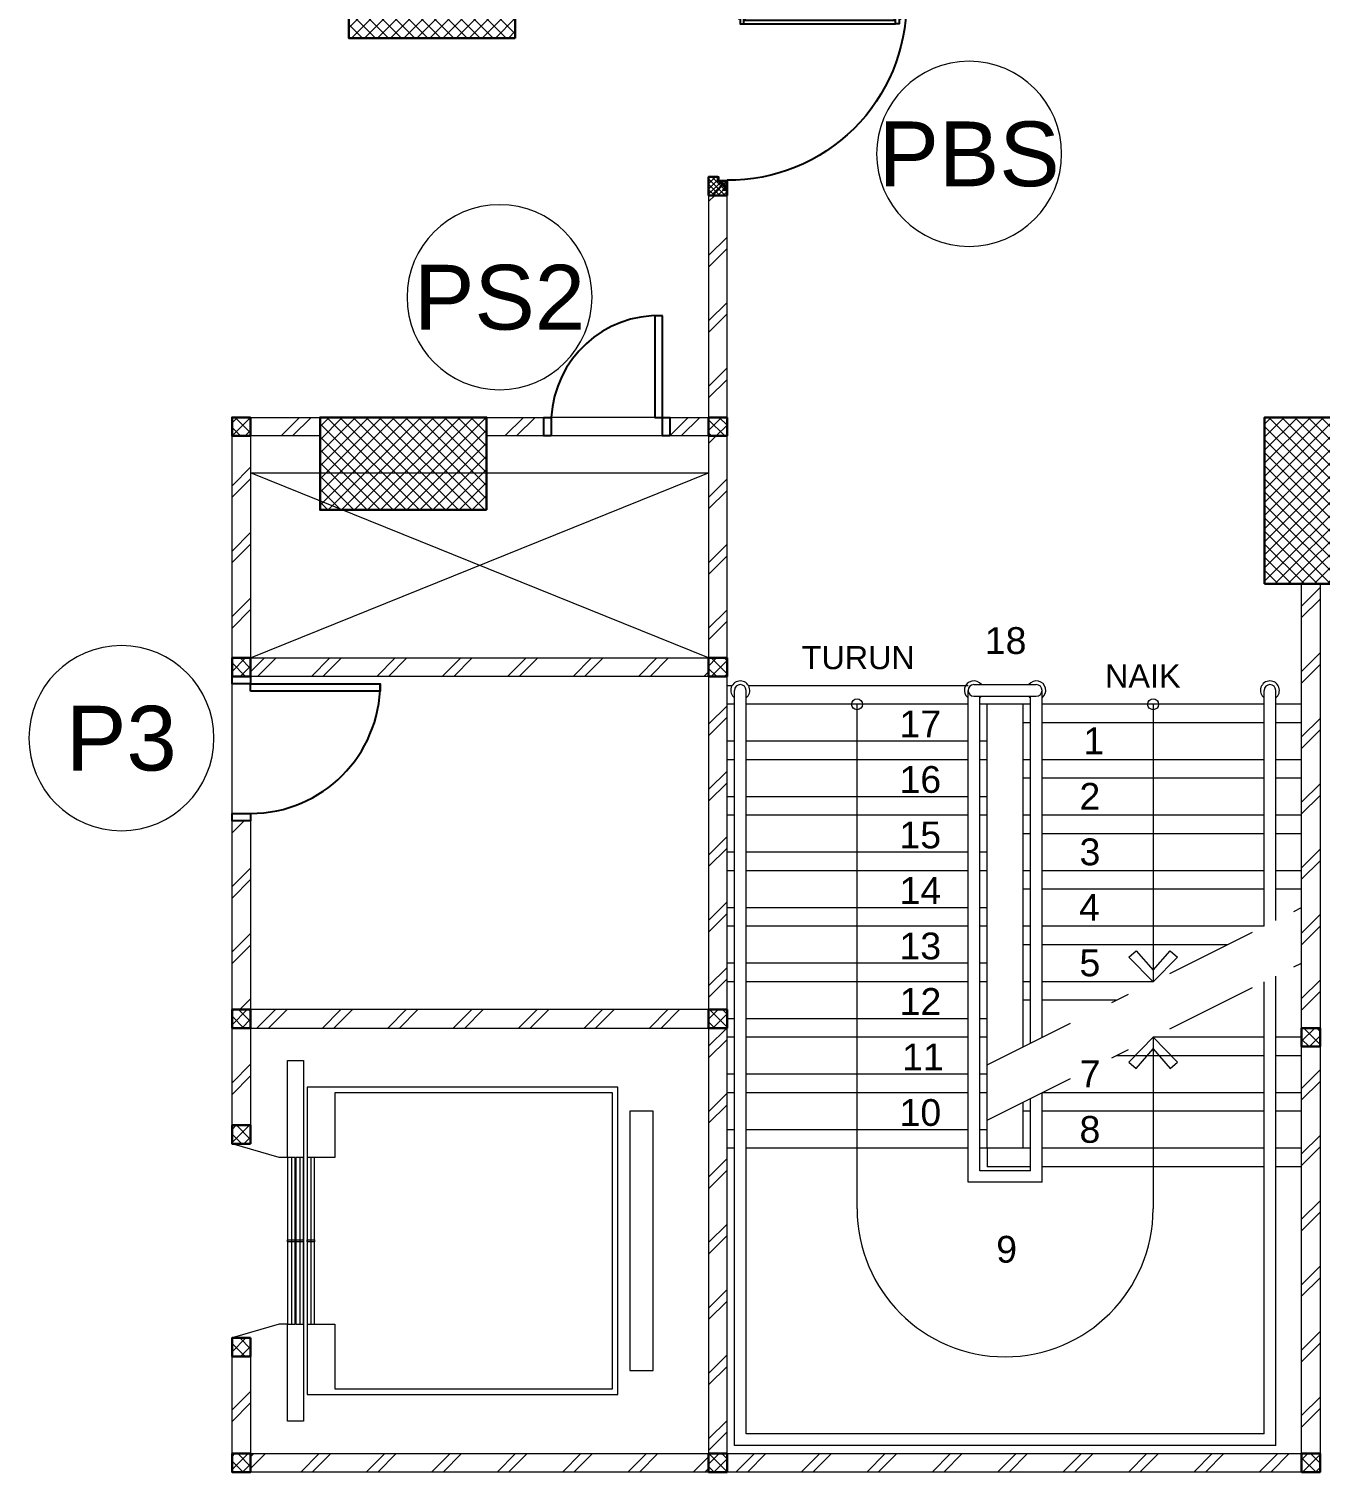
# Model space of a CAD drawing. Header units: millimetres. Extents: x -108 to 351, y -17 to 192.
# Drawn here: x 161.27 to 168.24, y 94.4 to 102.2 of the extents above; entities that cross this region are included whole.
import ezdxf
from ezdxf.enums import TextEntityAlignment as Align

# ---------------------------------------------------------------- set-up
doc = ezdxf.new("R2010")
doc.units = ezdxf.units.MM
doc.linetypes.add('DASHDOT', pattern=[1, 0.5, -0.25, 0, -0.25])
for name, color, linetype, lineweight in [('ars', 11, 'Continuous', 0), ('ars @ 1', 11, 'Continuous', 0), ('ARSIR', 31, 'Continuous', 5), ('KOL', 1, 'Continuous', 30), ('KOLOM', 4, 'Continuous', 9), ('lan', 7, 'Continuous', 15), ('LIFT', 15, 'Continuous', 15), ('NOT', 7, 'Continuous', 20), ('Stair', 7, 'Continuous', 15), ('tem', 5, 'Continuous', 20)]:
    doc.layers.add(name, color=color, linetype=linetype, lineweight=lineweight)
doc.layers.add('as', color=1, linetype='Continuous', plot=False)
for name, color, linetype in [('HID', 1, 'Continuous'), ('Kusen', 30, 'Continuous'), ('STL', 6, 'Continuous')]:
    doc.layers.add(name, color=color, linetype=linetype)
doc.styles.add('RM25', font='arial.ttf')
doc.styles.add('S', font='simplex', dxfattribs={"width": 0.75})
doc.styles.get("Standard").update_dxf_attribs({"font": 'arial.ttf'})
pattern_1 = [(225, (1.1, 1e-06), (-0.014142, 0.014142), []), (135, (1.1, 1e-06), (0.014142, 0.014142), [])]
pattern_2 = [(315, (-2e-13, 1e-06), (0.014142, 0.014142), []), (45, (-2e-13, 1e-06), (-0.014142, 0.014142), [])]
pattern_3 = [(45, (-124.79422, -169.09027), (-0.1767767, 0.1767767), []), (45, (-124.73172, -169.09027), (-0.1767767, 0.1767767), [])]

# ---------------------------------------------------------------- blocks, each defined once
blk = doc.blocks.new("k2'")
at = {"layer": 'ars'}
h = blk.add_hatch(dxfattribs=at)
h.set_pattern_fill('_USER', color=256, scale=0.05, angle=45, double=1, pattern_type=0)
h.set_pattern_definition([(45, (0, -4.95), (-0.03535534, 0.03535534), []), (135, (0, -4.95), (-0.03535534, -0.03535534), [])])
h.paths.add_polyline_path([(-0.25, -0.45), (0.25, -0.45), (0.25, 0.45), (-0.25, 0.45)])
at = {"layer": 'KOL'}
blk.add_lwpolyline([(-0.25, -0.45), (0.25, -0.45), (0.25, 0.45), (-0.25, 0.45)], close=True, dxfattribs=at)
blk = doc.blocks.new("k1'")
at = {"layer": 'ars'}
h = blk.add_hatch(dxfattribs=at)
h.set_pattern_fill('_USER', color=256, scale=0.05, angle=45, double=1, pattern_type=0)
h.set_pattern_definition([(45, (0, -5), (-0.03535534, 0.03535534), []), (135, (0, -5), (-0.03535534, -0.03535534), [])])
h.paths.add_polyline_path([(-0.3, -0.45), (0.3, -0.45), (0.3, 0.45), (-0.3, 0.45)])
at = {"layer": 'KOL'}
blk.add_lwpolyline([(-0.3, -0.45), (0.3, -0.45), (0.3, 0.45), (-0.3, 0.45)], close=True, dxfattribs=at)
blk = doc.blocks.new('K 10.10')
at = {"layer": 'ars'}
h = blk.add_hatch(dxfattribs=at)
h.set_pattern_fill('_USER', color=256, scale=0.05, angle=45, double=1, pattern_type=0)
h.set_pattern_definition([(45, (0, 0), (-0.035355339, 0.035355339), []), (135, (0, 0), (-0.035355339, -0.035355339), [])])
h.paths.add_polyline_path([(1560.5383, 1380.4069), (1560.6383, 1380.4069), (1560.6383, 1380.5069), (1560.5383, 1380.5069)])
at = {"layer": 'KOL'}
blk.add_lwpolyline([(1560.5383, 1380.4069), (1560.6383, 1380.4069), (1560.6383, 1380.5069), (1560.5383, 1380.5069)], close=True, dxfattribs=at)
blk = doc.blocks.new('D-P90')
at = {"layer": 'ars'}
h = blk.add_hatch(dxfattribs=at)
h.set_pattern_fill('ANSI37', color=256, scale=0.005, angle=-90, style=0)
h.set_pattern_definition([(45, (-1350.94906, -1248.591899), (0.01122532015, -0.01122532015), []), (315, (-1350.94906, -1248.591899), (-0.01122532015, -0.01122532015), [])])
h.paths.add_polyline_path([(0.009, -0.1833, -0.414214), (0.01, -0.1843), (0.01, -1.1162, -0.414214), (0.009, -1.1172), (-0.0345, -1.1172, 0.414214), (-0.037, -1.1197), (-0.037, -1.142, -1), (-0.0385, -1.142), (-0.0385, -0.1585, -1), (-0.037, -0.1585), (-0.037, -0.1808, 0.414214), (-0.0345, -0.1833)])
at = {"layer": 'as'}
for p, q in [((-0.0425, -0.1608), (-0.0425, -0.1546)), ((-0.0395, -0.1577), (-0.0457, -0.1577))]:
    blk.add_line(p, q, dxfattribs=at)
at = {"layer": 'HID'}
for p, q in [((-0.0437, -0.1248), (-0.0915, -0.077)), ((-0.0423, -0.1234), (-0.0907, -0.075)), ((0.9423, -0.1234), (0.9907, -0.075)), ((0.9437, -0.1248), (0.9915, -0.077)), ((-0.0657, -0.147), (-0.023, -0.1043)), ((-0.0628, -0.147), (-0.023, -0.1072)), ((0.9657, -0.147), (0.923, -0.1043)), ((0.9628, -0.147), (0.923, -0.1072))]:
    blk.add_line(p, q, dxfattribs=at)
for points in [[(-0.0439, -0.1252), (-0.044, -0.1251), (-0.042, -0.1231), (-0.0419, -0.1232)], [(0.9439, -0.1252), (0.944, -0.1251), (0.942, -0.1231), (0.9419, -0.1232)]]:
    blk.add_lwpolyline(points, dxfattribs=at)
at = {"layer": 'KOL'}
blk.add_line((0.97, -0.13), (0.97, -0.15), dxfattribs=at)
at = {"layer": 'Kusen'}
for p, q in [((-0.0419, -0.1553), (-0.0376, -0.1562)), ((-0.0422, -0.1567), (-0.0378, -0.1577))]:
    blk.add_line(p, q, dxfattribs=at)
at = {"layer": 'Kusen', "ltscale": 2}
for p, q in [((-0.0986, -0.2206), (-0.0986, -1.0599)), ((-0.074, -0.2106), (-0.04, -0.2106)), ((-0.074, -0.2206), (-0.074, -0.2106)), ((-0.0615, -0.2506), (-0.0615, -0.2106)), ((-0.04, -0.2506), (-0.04, -0.2106)), ((0.0455, -0.2106), (0.0115, -0.2106)), ((0.0115, -0.2506), (0.0115, -0.2106)), ((0.033, -0.2506), (0.033, -0.2106)), ((0.0455, -0.2206), (0.0455, -0.2106)), ((0.0728, -0.2206), (0.0728, -1.0599)), ((-0.0786, -0.2406), (-0.0786, -1.0599)), ((-0.074, -0.2506), (-0.074, -0.2406)), ((-0.074, -0.2506), (-0.04, -0.2506)), ((0.0455, -0.2506), (0.0115, -0.2506)), ((0.0455, -0.2506), (0.0455, -0.2406)), ((0.0528, -0.2406), (0.0528, -1.0599)), ((-0.074, -1.0499), (-0.04, -1.0499)), ((-0.074, -1.0499), (-0.074, -1.0599)), ((-0.074, -1.0799), (-0.074, -1.0899)), ((-0.074, -1.0899), (-0.04, -1.0899)), ((-0.0615, -1.0499), (-0.0615, -1.0899)), ((-0.04, -1.0499), (-0.04, -1.0899)), ((0.0455, -1.0499), (0.0115, -1.0499)), ((0.0115, -1.0499), (0.0115, -1.0899)), ((0.0455, -1.0899), (0.0115, -1.0899)), ((0.033, -1.0499), (0.033, -1.0899)), ((0.0455, -1.0499), (0.0455, -1.0599)), ((0.0455, -1.0799), (0.0455, -1.0899))]:
    blk.add_line(p, q, dxfattribs=at)
for points in [[(-0.0986, -0.2406), (-0.0615, -0.2406), (-0.0615, -0.2206), (-0.0986, -0.2206), (-0.0986, -0.2406)], [(0.0728, -0.2406), (0.033, -0.2406), (0.033, -0.2206), (0.0728, -0.2206), (0.0728, -0.2406)], [(-0.1013, -1.0599), (-0.0615, -1.0599), (-0.0615, -1.0799), (-0.1013, -1.0799), (-0.1013, -1.0599)], [(0.0728, -1.0599), (0.033, -1.0599), (0.033, -1.0799), (0.0728, -1.0799), (0.0728, -1.0599)]]:
    blk.add_lwpolyline(points, dxfattribs=at)
at = {"layer": 'Kusen'}
blk.add_circle((-0.0425, -0.1577), 0.001, dxfattribs=at)
for radius, start, end in [(0.0025, 75.78042, 11.38506), (0.9611, 270, 0.45972)]:
    blk.add_arc((-0.0425, -0.1577), radius, start, end, dxfattribs=at)
at = {"layer": 'STL'}
for p, q in [((-0.0385, -0.1585), (-0.0385, -1.142)), ((-0.037, -0.1808), (-0.037, -0.1585)), ((-0.0345, -0.1833), (0.009, -0.1833)), ((0.01, -0.1843), (0.01, -1.1162)), ((-0.037, -1.1197), (-0.037, -1.142)), ((-0.0345, -1.1172), (0.009, -1.1172))]:
    blk.add_line(p, q, dxfattribs=at)
for points in [[(0, -0.1002), (0, -0.1032), (-0.0185, -0.1032, 0.414214), (-0.02, -0.1047), (-0.02, -0.148, -0.414214), (-0.022, -0.15), (-0.068, -0.15, -0.414214), (-0.07, -0.148), (-0.07, -0.13), (-0.067, -0.13), (-0.067, -0.1455, 0.414214), (-0.0655, -0.147), (-0.0245, -0.147, 0.414214), (-0.023, -0.1455), (-0.023, -0.1022, -0.414214), (-0.021, -0.1002)], [(0.9, -0.1002), (0.9, -0.1032), (0.9185, -0.1032, -0.414214), (0.92, -0.1047), (0.92, -0.148, 0.414214), (0.922, -0.15), (0.968, -0.15, 0.414214), (0.97, -0.148), (0.97, -0.13), (0.967, -0.13), (0.967, -0.1455, -0.414214), (0.9655, -0.147), (0.9245, -0.147, -0.414214), (0.923, -0.1455), (0.923, -0.1022, 0.414214), (0.921, -0.1002)]]:
    blk.add_lwpolyline(points, format="xyb", close=True, dxfattribs=at)
blk.add_lwpolyline([(0.009, -0.1818), (-0.0345, -0.1818, -0.414214), (-0.0355, -0.1808), (-0.0355, -0.1585, 1), (-0.04, -0.1585), (-0.04, -1.142, 1), (-0.0355, -1.142), (-0.0355, -1.1197, -0.414214), (-0.0345, -1.1187), (0.009, -1.1187, 0.414214), (0.0115, -1.1162), (0.0115, -0.1843)], format="xyb", dxfattribs=at)
for centre, radius, start, end in [((-0.0377, -0.1585), 0.00075, 0, 180), ((-0.0345, -0.1808), 0.0025, 180, 270), ((0.009, -0.1843), 0.0025, 360, 90), ((0.009, -0.1843), 0.001, 360, 90), ((-0.0377, -1.142), 0.00075, 180, 0), ((-0.0345, -1.1197), 0.0025, 90, 180), ((0.009, -1.1162), 0.001, 270, 0)]:
    blk.add_arc(centre, radius, start, end, dxfattribs=at)
blk = doc.blocks.new('PINTU DARURAT')
at = {"layer": 'ARSIR'}
h = blk.add_hatch(dxfattribs=at)
h.set_pattern_fill('_USER', color=256, scale=0.02, angle=315, style=0, double=1, pattern_type=0)
h.set_pattern_definition(pattern_2)
edge = h.paths.add_edge_path()
edge.add_line((0, 0), (0.1, 0))
edge.add_line((0.1, 0), (0.1, 0.0502))
edge.add_line((0.1, 0.0502), (0.077, 0.0502))
edge.add_line((0.077, 0.0502), (0.077, 0.0955))
edge.add_arc((0.0755, 0.0955), 0.0015, 360, 450)
edge.add_line((0.0755, 0.097), (0.0345, 0.097))
edge.add_arc((0.0345, 0.0955), 0.0015, 90, 180)
edge.add_line((0.033, 0.0955), (0.033, 0.08))
edge.add_line((0.033, 0.08), (0.03, 0.08))
edge.add_line((0.03, 0.08), (0.03, 0.1))
edge.add_line((0.03, 0.1), (0, 0.1))
edge.add_line((0, 0.1), (0, 0))
h = blk.add_hatch(dxfattribs=at)
h.set_pattern_fill('_USER', color=256, scale=0.02, angle=315, style=0, double=1, pattern_type=0)
h.set_pattern_definition(pattern_2)
edge = h.paths.add_edge_path()
edge.add_line((0, 0), (0.1, 0))
edge.add_line((0.1, 0), (0.1, 0.0502))
edge.add_line((0.1, 0.0502), (0.077, 0.0502))
edge.add_line((0.077, 0.0502), (0.077, 0.0955))
edge.add_arc((0.0755, 0.0955), 0.0015, 360, 450)
edge.add_line((0.0755, 0.097), (0.0345, 0.097))
edge.add_arc((0.0345, 0.0955), 0.0015, 90, 180)
edge.add_line((0.033, 0.0955), (0.033, 0.08))
edge.add_line((0.033, 0.08), (0.03, 0.08))
edge.add_line((0.03, 0.08), (0.03, 0.1))
edge.add_line((0.03, 0.1), (0, 0.1))
edge.add_line((0, 0.1), (0, 0))
h = blk.add_hatch(dxfattribs=at)
h.set_pattern_fill('_USER', color=256, scale=0.02, angle=315, style=0, double=1, pattern_type=0)
h.set_pattern_definition(pattern_1)
edge = h.paths.add_edge_path()
edge.add_line((1.1, 0), (1, 0))
edge.add_line((1, 0), (1, 0.0502))
edge.add_line((1, 0.0502), (1.023, 0.0502))
edge.add_line((1.023, 0.0502), (1.023, 0.0955))
edge.add_arc((1.0245, 0.0955), 0.0015, -630, -540, ccw=False)
edge.add_line((1.0245, 0.097), (1.0655, 0.097))
edge.add_arc((1.0655, 0.0955), 0.0015, -360, -270, ccw=False)
edge.add_line((1.067, 0.0955), (1.067, 0.08))
edge.add_line((1.067, 0.08), (1.07, 0.08))
edge.add_line((1.07, 0.08), (1.07, 0.1))
edge.add_line((1.07, 0.1), (1.1, 0.1))
edge.add_line((1.1, 0.1), (1.1, 0))
h = blk.add_hatch(dxfattribs=at)
h.set_pattern_fill('_USER', color=256, scale=0.02, angle=315, style=0, double=1, pattern_type=0)
h.set_pattern_definition(pattern_1)
edge = h.paths.add_edge_path()
edge.add_line((1.1, 0), (1, 0))
edge.add_line((1, 0), (1, 0.0502))
edge.add_line((1, 0.0502), (1.023, 0.0502))
edge.add_line((1.023, 0.0502), (1.023, 0.0955))
edge.add_arc((1.0245, 0.0955), 0.0015, -630, -540, ccw=False)
edge.add_line((1.0245, 0.097), (1.0655, 0.097))
edge.add_arc((1.0655, 0.0955), 0.0015, -360, -270, ccw=False)
edge.add_line((1.067, 0.0955), (1.067, 0.08))
edge.add_line((1.067, 0.08), (1.07, 0.08))
edge.add_line((1.07, 0.08), (1.07, 0.1))
edge.add_line((1.07, 0.1), (1.1, 0.1))
edge.add_line((1.1, 0.1), (1.1, 0))
at = {"layer": 'KOL'}
blk.add_line((1.1, 0.1), (1.1, 0), dxfattribs=at)
blk.add_line((1.1, 0.1), (1.1, 0), dxfattribs=at)
blk.add_line((1.1, 0.1), (1.1, 0), dxfattribs=at)
blk.add_line((1.1, 0.1), (1.1, 0), dxfattribs=at)
for points in [[(0, 0), (0.1, 0), (0.1, 0.0502), (0.077, 0.0502), (0.077, 0.0955, 0.414214), (0.0755, 0.097), (0.0345, 0.097, 0.414214), (0.033, 0.0955), (0.033, 0.08), (0.03, 0.08), (0.03, 0.1), (0, 0.1)], [(0, 0), (0.1, 0), (0.1, 0.0502), (0.077, 0.0502), (0.077, 0.0955, 0.414214), (0.0755, 0.097), (0.0345, 0.097, 0.414214), (0.033, 0.0955), (0.033, 0.08), (0.03, 0.08), (0.03, 0.1), (0, 0.1)], [(1.1, 0), (1, 0), (1, 0.0502), (1.023, 0.0502), (1.023, 0.0955, -0.414214), (1.0245, 0.097), (1.0655, 0.097, -0.414214), (1.067, 0.0955), (1.067, 0.08), (1.07, 0.08), (1.07, 0.1), (1.1, 0.1)], [(1.1, 0), (1, 0), (1, 0.0502), (1.023, 0.0502), (1.023, 0.0955, -0.414214), (1.0245, 0.097), (1.0655, 0.097, -0.414214), (1.067, 0.0955), (1.067, 0.08), (1.07, 0.08), (1.07, 0.1), (1.1, 0.1)]]:
    blk.add_lwpolyline(points, format="xyb", close=True, dxfattribs=at)
at = {"layer": 'Kusen', "xscale": -1, "rotation": 180}
blk.add_blockref('D-P90', (0.1, -0.05), dxfattribs=at)
blk = doc.blocks.new('LIFT PENUMPANG')
at = {"layer": 'LIFT'}
for points in [[(-0.7051, 1.955), (-0.7051, 1.83), (0.6949, 1.83), (0.6949, 1.955)], [(-0.8351, 1.765), (-0.8351, 0.085), (0.8249, 0.085), (0.8249, 1.765)], [(-0.8051, 1.735), (-0.8051, 0.235), (-0.4551, 0.235), (-0.4551, 0.085), (0.4449, 0.085), (0.4449, 0.235), (0.7949, 0.235), (0.7949, 1.735)], [(-0.4551, 0.085), (0.4449, 0.085), (0.4449, 0.125), (-0.4551, 0.125)], [(-0.4551, 0.105), (0.4449, 0.105), (0.4449, 0.125), (-0.4551, 0.125)], [(-0.0103, 0.125), (0, 0.125), (0, 0.085), (-0.0103, 0.085)], [(-0.4551, 0.025), (0.4449, 0.025), (0.4449, 0.065), (-0.4551, 0.065)], [(-0.4551, 0.045), (0.4449, 0.045), (0.4449, 0.065), (-0.4551, 0.065)], [(-0.4551, -0.02), (0.4449, -0.02), (0.4449, 0.02), (-0.4551, 0.02)], [(-0.4551, 0), (0.4449, 0), (0.4449, 0.02), (-0.4551, 0.02)], [(-0.0103, 0.065), (0, 0.065), (0, 0.025), (-0.0103, 0.025)], [(-0.0103, 0.02), (0, 0.02), (0, -0.02), (-0.0103, -0.02)]]:
    blk.add_lwpolyline(points, close=True, dxfattribs=at)
for points in [[(-0.4551, -0.02), (-0.9801, -0.02), (-0.9801, 0.065), (0.9699, 0.065), (0.9699, -0.02), (0.4449, -0.02)], [(-0.4551, -0.02), (-0.4551, -0.065), (-0.5301, -0.32)], [(0.4449, -0.02), (0.4449, -0.065), (0.5199, -0.32)]]:
    blk.add_lwpolyline(points, dxfattribs=at)
at = {"layer": 'KOLOM', "extrusion": (0, 0, -1), "zscale": -1, "rotation": 270}
blk.add_blockref('K 10.10', (-1379.8768, 1560.3183), dxfattribs=at)
at = {"layer": 'KOLOM', "extrusion": (0, 0, -1), "xscale": -1, "zscale": -1, "rotation": 90}
blk.add_blockref('K 10.10', (1379.887, 1560.3183), dxfattribs=at)
blk = doc.blocks.new('P.60')
at = {"layer": 'Kusen'}
for points in [[(1472.8348, 997.5354), (1472.8748, 997.5354), (1472.8748, 997.4354), (1472.8348, 997.4354)], [(1473.4748, 997.5354), (1473.5148, 997.5354), (1473.5148, 997.4354), (1473.4748, 997.4354)], [(1472.8748, 996.8854), (1472.9148, 996.8854), (1472.9148, 997.4354), (1472.8748, 997.4354)]]:
    blk.add_lwpolyline(points, close=True, dxfattribs=at)
blk.add_arc((1472.8948, 997.4658), 0.5808, 268.02661, 356.99428, dxfattribs=at)
blk = doc.blocks.new('LANTAI 3-15')
at = {"layer": 'ars'}
h = blk.add_hatch(dxfattribs=at)
h.set_pattern_fill('TEMBOK', color=256, scale=0.25)
h.set_pattern_definition([(45, (-0.005, 0.375), (-0.1767767, 0.1767767), []), (45, (0.0575, 0.375), (-0.1767767, 0.1767767), [])])
h.paths.add_polyline_path([(40.145, 14.45), (40.245, 14.45), (40.245, 13.25), (40.145, 13.25)])
h = blk.add_hatch(dxfattribs=at)
h.set_pattern_fill('TEMBOK', color=256, scale=0.25)
h.set_pattern_definition([(45, (31.54, 0.375), (-0.1767767, 0.1767767), []), (45, (31.6025, 0.375), (-0.1767767, 0.1767767), [])])
h.paths.add_polyline_path([(38.045, 13.15), (37.67, 13.15), (37.67, 13.25), (38.045, 13.25)])
h = blk.add_hatch(dxfattribs=at)
h.set_pattern_fill('TEMBOK', color=256, scale=0.25)
h.set_pattern_definition([(45, (32.75, 0.375), (-0.1767767, 0.1767767), []), (45, (32.8125, 0.375), (-0.1767767, 0.1767767), [])])
h.paths.add_polyline_path([(39.255, 13.15), (38.945, 13.15), (38.945, 13.25), (39.255, 13.25)])
h = blk.add_hatch(dxfattribs=at)
h.set_pattern_fill('TEMBOK', color=256, scale=0.25)
h.set_pattern_definition([(45, (33.64, 0.375), (-0.1767767, 0.1767767), []), (45, (33.7025, 0.375), (-0.1767767, 0.1767767), [])])
h.paths.add_polyline_path([(40.145, 13.15), (39.935, 13.15), (39.935, 13.25), (40.145, 13.25)])
h = blk.add_hatch(dxfattribs=at)
h.set_pattern_fill('TEMBOK', color=256, scale=0.25)
h.set_pattern_definition([(45, (-0.005, -0.225), (-0.1767767, 0.1767767), []), (45, (0.0575, -0.225), (-0.1767767, 0.1767767), [])])
h.paths.add_polyline_path([(40.145, 13.15), (40.245, 13.15), (40.245, 11.95), (40.145, 11.95)])
h = blk.add_hatch(dxfattribs=at)
h.set_pattern_fill('TEMBOK', color=256, scale=0.25)
h.set_pattern_definition([(45, (-31, 6), (-0.1767767, 0.1767767), []), (45, (-30.9375, 6), (-0.1767767, 0.1767767), [])])
h.paths.add_polyline_path([(43.35, 12.35), (43.45, 12.35), (43.45, 9.95), (43.35, 9.95)])
h = blk.add_hatch(dxfattribs=at)
h.set_pattern_fill('TEMBOK', color=256, scale=0.25)
h.set_pattern_definition(pattern_3)
h.paths.add_polyline_path([(40.145, 11.85), (37.67, 11.85), (37.67, 11.95), (40.145, 11.95)])
h = blk.add_hatch(dxfattribs=at)
h.set_pattern_fill('TEMBOK', color=256, scale=0.25)
h.set_pattern_definition([(45, (32.98734, 0.075), (-0.1767767, 0.1767767), []), (45, (33.04984, 0.075), (-0.1767767, 0.1767767), [])])
h.paths.add_polyline_path([(40.245, 10.05), (40.245, 11.85), (40.145, 11.85), (40.145, 10.05)])
h = blk.add_hatch(dxfattribs=at)
h.set_pattern_fill('TEMBOK', color=256, scale=0.25)
h.set_pattern_definition([(45, (-31, 4.1), (-0.1767767, 0.1767767), []), (45, (-30.9375, 4.1), (-0.1767767, 0.1767767), [])])
h.paths.add_polyline_path([(43.35, 9.85), (43.45, 9.85), (43.45, 7.65), (43.35, 7.65)])
h = blk.add_hatch(dxfattribs=at)
h.set_pattern_fill('TEMBOK', color=256, scale=0.25)
h.set_pattern_definition([(45, (1e-09, 0.375), (-0.1767767, 0.1767767), []), (45, (0.0625, 0.375), (-0.1767767, 0.1767767), [])])
h.paths.add_polyline_path([(43.35, 7.55), (40.245, 7.55), (40.245, 7.65), (43.35, 7.65)])
at = {"layer": 'ars @ 1'}
h = blk.add_hatch(dxfattribs=at)
h.set_pattern_fill('TEMBOK', color=256, scale=0.25, style=0, double=1)
h.set_pattern_definition([(45, (1624.23911, -387.18282), (-0.176776695, 0.176776695), []), (45, (1624.30161, -387.18282), (-0.176776695, 0.176776695), [])])
h.paths.add_polyline_path([(37.57, 11.95), (37.67, 11.95), (37.67, 13.15), (37.57, 13.15)])
h = blk.add_hatch(dxfattribs=at)
h.set_pattern_fill('TEMBOK', color=256, scale=0.25)
h.set_pattern_definition(pattern_3)
h.paths.add_polyline_path([(37.67, 10.05), (37.57, 10.05), (37.57, 11.07), (37.67, 11.07)])
h = blk.add_hatch(dxfattribs=at)
h.set_pattern_fill('TEMBOK', color=256, scale=0.25)
h.set_pattern_definition([(45, (1589.40661, -432.5052), (-0.176776695, 0.176776695), []), (45, (1589.46911, -432.5052), (-0.176776695, 0.176776695), [])])
h.paths.add_polyline_path([(37.67, 10.05), (37.67, 9.95), (40.145, 9.95), (40.145, 10.05)])
h = blk.add_hatch(dxfattribs=at)
h.set_pattern_fill('TEMBOK', color=256, scale=0.25)
h.set_pattern_definition(pattern_3)
h.paths.add_polyline_path([(37.67, 9.425), (37.57, 9.425), (37.57, 9.95), (37.67, 9.95)])
h = blk.add_hatch(dxfattribs=at)
h.set_pattern_fill('TEMBOK', color=256, scale=0.25)
h.set_pattern_definition([(45, (1589.31412, -394.1252), (-0.176776695, 0.176776695), []), (45, (1589.37662, -394.1252), (-0.176776695, 0.176776695), [])])
h.paths.add_polyline_path([(40.145, 7.65), (40.245, 7.65), (40.245, 9.95), (40.145, 9.95)])
h = blk.add_hatch(dxfattribs=at)
h.set_pattern_fill('TEMBOK', color=256, scale=0.25)
h.set_pattern_definition(pattern_3)
h.paths.add_polyline_path([(37.67, 7.65), (37.57, 7.65), (37.57, 8.175), (37.67, 8.175)])
h = blk.add_hatch(dxfattribs=at)
h.set_pattern_fill('TEMBOK', color=256, scale=0.25)
h.set_pattern_definition(pattern_3)
h.paths.add_polyline_path([(37.67, 7.55), (37.67, 7.65), (40.145, 7.65), (40.145, 7.55)])
for p, q in [((39.855, 13.25), (39.295, 13.25)), ((39.895, 13.15), (39.295, 13.15)), ((37.67, 12.95), (40.145, 12.95)), ((40.145, 11.95), (37.67, 12.95)), ((37.67, 11.95), (40.145, 12.95))]:
    blk.add_line(p, q)
at = {"layer": 'ars'}
for p, q in [((40.2715, 11.8), (40.245, 11.8)), ((40.2715, 11.8), (40.245, 11.8)), ((41.5475, 11.8), (40.361, 11.8)), ((41.5788, 11.8063), (41.9162, 11.8063)), ((40.285, 7.6938), (40.285, 11.775)), ((40.3475, 7.7563), (40.3475, 11.775)), ((41.5475, 9.1163), (41.5475, 11.775)), ((41.5788, 11.7438), (41.9162, 11.7438)), ((41.61, 9.1788), (41.61, 11.7438)), ((41.885, 9.8687), (41.885, 11.7438)), ((41.9475, 9.9), (41.9475, 11.775)), ((43.1475, 10.5), (43.1475, 11.775)), ((43.21, 10.5313), (43.21, 11.775)), ((41.885, 11.6), (41.845, 11.6)), ((43.1475, 11.6), (41.9475, 11.6)), ((43.35, 11.6), (43.21, 11.6)), ((40.285, 11.5), (40.245, 11.5)), ((41.5475, 11.5), (40.3475, 11.5)), ((41.65, 11.5), (41.61, 11.5)), ((41.885, 11.3), (41.845, 11.3)), ((43.1475, 11.3), (41.9475, 11.3)), ((43.35, 11.3), (43.21, 11.3)), ((40.285, 11.2), (40.245, 11.2)), ((41.5475, 11.2), (40.3475, 11.2)), ((41.65, 11.2), (41.61, 11.2)), ((41.885, 11), (41.845, 11)), ((43.1475, 11), (41.9475, 11)), ((43.35, 11), (43.21, 11)), ((40.285, 10.9), (40.245, 10.9)), ((41.5475, 10.9), (40.3475, 10.9)), ((41.65, 10.9), (41.61, 10.9)), ((41.885, 10.7), (41.845, 10.7)), ((43.1475, 10.7), (41.9475, 10.7)), ((43.35, 10.7), (43.21, 10.7)), ((40.285, 10.6), (40.245, 10.6)), ((41.5475, 10.6), (40.3475, 10.6)), ((41.65, 10.6), (41.61, 10.6)), ((41.885, 10.4), (41.845, 10.4)), ((42.9475, 10.4), (41.9475, 10.4)), ((40.285, 10.3), (40.245, 10.3)), ((41.5475, 10.3), (40.3475, 10.3)), ((41.65, 10.3), (41.61, 10.3)), ((43.21, 7.6938), (43.21, 10.2313)), ((43.1475, 7.7563), (43.1475, 10.2)), ((41.885, 10.1), (41.845, 10.1)), ((42.3475, 10.1), (41.9475, 10.1)), ((40.285, 10), (40.245, 10)), ((41.5475, 10), (40.3475, 10)), ((41.65, 10), (41.61, 10)), ((43.1475, 9.8), (42.3475, 9.8)), ((43.35, 9.8), (43.21, 9.8)), ((40.285, 9.7), (40.245, 9.7)), ((41.5475, 9.7), (40.3475, 9.7)), ((41.65, 9.7), (41.61, 9.7)), ((41.9475, 9.1163), (41.9475, 9.6)), ((41.885, 9.1788), (41.885, 9.5687)), ((41.885, 9.5), (41.845, 9.5)), ((43.1475, 9.5), (41.9475, 9.5)), ((43.35, 9.5), (43.21, 9.5)), ((40.285, 9.4), (40.245, 9.4)), ((41.5475, 9.4), (40.3475, 9.4)), ((41.65, 9.4), (41.61, 9.4)), ((41.65, 9.3), (41.65, 9.2)), ((41.885, 9.1788), (41.61, 9.1788)), ((41.885, 9.2), (41.65, 9.2)), ((43.1475, 9.2), (41.9475, 9.2)), ((43.35, 9.2), (43.21, 9.2)), ((41.9475, 9.1163), (41.5475, 9.1163)), ((43.1475, 7.7563), (40.3475, 7.7563)), ((43.21, 7.6938), (40.285, 7.6938))]:
    blk.add_line(p, q, dxfattribs=at)
for centre, radius, start, end in [((40.3163, 11.775), 0.0512, 307.57187, 232.42813), ((40.3163, 11.775), 0.0312, 0, 180), ((41.5788, 11.775), 0.0512, 37.57187, 232.42813), ((41.5788, 11.775), 0.0312, 90, 270), ((41.9162, 11.775), 0.0512, 307.57187, 142.42813), ((41.9162, 11.775), 0.0312, 270, 90), ((43.1787, 11.775), 0.0512, 307.57187, 232.42813), ((43.1787, 11.775), 0.0312, 0, 180), ((41.5788, 11.775), 0.0512, 307.57187, 322.42813), ((41.9162, 11.775), 0.0512, 217.57187, 232.42813)]:
    blk.add_arc(centre, radius, start, end, dxfattribs=at)
at = {"layer": 'Kusen'}
for points in [[(37.57, 11.81), (37.57, 11.85), (37.67, 11.85), (37.67, 11.81)], [(37.67, 11.77), (37.67, 11.81), (38.37, 11.81), (38.37, 11.77)], [(37.57, 11.07), (37.57, 11.11), (37.67, 11.11), (37.67, 11.07)]]:
    blk.add_lwpolyline(points, close=True, dxfattribs=at)
blk.add_arc((37.67, 11.81), 0.7, 270, 0, dxfattribs=at)
at = {"layer": 'lan'}
for p, q in [((37.57, 11.11), (37.57, 11.81)), ((40.285, 11.7), (40.245, 11.7)), ((41.5475, 11.7), (40.3475, 11.7)), ((40.9475, 8.9734), (40.9475, 11.7)), ((41.845, 11.7), (41.61, 11.7)), ((41.65, 11.7), (41.61, 11.7)), ((41.65, 9.3), (41.65, 11.7)), ((41.885, 11.7), (41.845, 11.7)), ((41.845, 9.8487), (41.845, 11.7)), ((43.1475, 11.7), (41.9475, 11.7)), ((42.5475, 11.7), (42.5475, 10.2)), ((43.35, 11.7), (43.21, 11.7)), ((40.285, 11.4), (40.245, 11.4)), ((41.5475, 11.4), (40.3475, 11.4)), ((41.65, 11.4), (41.61, 11.4)), ((41.885, 11.4), (41.845, 11.4)), ((43.1475, 11.4), (41.9475, 11.4)), ((43.35, 11.4), (43.21, 11.4)), ((40.285, 11.1), (40.245, 11.1)), ((41.5475, 11.1), (40.3475, 11.1)), ((41.65, 11.1), (41.61, 11.1)), ((41.885, 11.1), (41.845, 11.1)), ((43.1475, 11.1), (41.9475, 11.1)), ((43.35, 11.1), (43.21, 11.1)), ((40.285, 10.8), (40.245, 10.8)), ((41.5475, 10.8), (40.3475, 10.8)), ((41.65, 10.8), (41.61, 10.8)), ((41.885, 10.8), (41.845, 10.8)), ((43.1475, 10.8), (41.9475, 10.8)), ((43.35, 10.8), (43.21, 10.8)), ((40.285, 10.5), (40.245, 10.5)), ((41.5475, 10.5), (40.3475, 10.5)), ((41.65, 10.5), (41.61, 10.5)), ((41.885, 10.5), (41.845, 10.5)), ((43.1475, 10.5), (41.9475, 10.5)), ((40.285, 10.2), (40.245, 10.2)), ((41.5475, 10.2), (40.3475, 10.2)), ((41.65, 10.2), (41.61, 10.2)), ((41.885, 10.2), (41.845, 10.2)), ((42.5475, 10.2), (41.9475, 10.2)), ((40.285, 9.9), (40.245, 9.9)), ((41.5475, 9.9), (40.3475, 9.9)), ((41.65, 9.9), (41.61, 9.9)), ((43.1475, 9.9), (42.5475, 9.9)), ((42.5475, 9.9), (42.5475, 8.9734)), ((43.35, 9.9), (43.21, 9.9)), ((40.285, 9.6), (40.245, 9.6)), ((41.5475, 9.6), (40.3475, 9.6)), ((41.65, 9.6), (41.61, 9.6)), ((43.1475, 9.6), (41.9475, 9.6)), ((43.35, 9.6), (43.21, 9.6)), ((41.845, 9.3), (41.845, 9.5487)), ((40.285, 9.3), (40.245, 9.3)), ((41.5475, 9.3), (40.3475, 9.3)), ((41.885, 9.3), (41.61, 9.3)), ((43.1475, 9.3), (41.9475, 9.3)), ((43.35, 9.3), (43.21, 9.3))]:
    blk.add_line(p, q, dxfattribs=at)
at = {"layer": 'lan', "linetype": 'DASHDOT'}
for p, q in [((41.6538, 9.7531), (43.35, 10.6012)), ((41.6538, 9.4531), (43.35, 10.3012))]:
    blk.add_line(p, q, dxfattribs=at)
at = {"layer": 'lan', "ltscale": 2}
for points in [[(42.6389, 10.3679), (42.6783, 10.3338), (42.5475, 10.2), (42.4167, 10.3337), (42.4561, 10.3678), (42.5475, 10.2623), (42.6389, 10.3679)], [(42.6389, 9.7321), (42.6783, 9.7662), (42.5475, 9.9), (42.4167, 9.7663), (42.4561, 9.7322), (42.5475, 9.8377), (42.6389, 9.7321)]]:
    blk.add_lwpolyline(points, close=True, dxfattribs=at)
at = {"layer": 'lan'}
blk.add_arc((41.7475, 8.9734), 0.8, 180, 0, dxfattribs=at)
at = {"layer": 'Stair'}
for centre in [(40.9475, 11.7), (42.5475, 11.7)]:
    blk.add_circle(centre, 0.0296, dxfattribs=at)
at = {"layer": 'tem'}
for points in [[(40.245, 13.25), (40.245, 14.45), (40.145, 14.45), (40.145, 13.25)], [(38.045, 13.15), (37.67, 13.15), (37.67, 13.25), (38.045, 13.25)], [(39.255, 13.15), (38.945, 13.15), (38.945, 13.25), (39.255, 13.25)], [(40.145, 13.15), (39.935, 13.15), (39.935, 13.25), (40.145, 13.25)], [(37.67, 11.95), (37.57, 11.95), (37.57, 13.15), (37.67, 13.15)], [(40.245, 11.95), (40.245, 13.15), (40.145, 13.15), (40.145, 11.95)], [(40.145, 11.85), (37.67, 11.85), (37.67, 11.95), (40.145, 11.95)], [(40.245, 10.05), (40.245, 11.85), (40.145, 11.85), (40.145, 10.05)], [(37.67, 10.05), (37.57, 10.05), (37.57, 11.07), (37.67, 11.07)], [(37.67, 10.05), (37.67, 9.95), (40.145, 9.95), (40.145, 10.05)], [(37.67, 9.425), (37.57, 9.425), (37.57, 9.95), (37.67, 9.95)], [(40.145, 7.65), (40.245, 7.65), (40.245, 9.95), (40.145, 9.95)], [(37.67, 7.65), (37.57, 7.65), (37.57, 8.175), (37.67, 8.175)], [(37.67, 7.55), (37.67, 7.65), (40.145, 7.65), (40.145, 7.55)], [(43.35, 7.55), (40.245, 7.55), (40.245, 7.65), (43.35, 7.65)]]:
    blk.add_lwpolyline(points, close=True, dxfattribs=at)
at = {"layer": 'tem', "ltscale": 2}
for points in [[(43.35, 12.35), (43.45, 12.35), (43.45, 9.95), (43.35, 9.95)], [(43.35, 9.85), (43.45, 9.85), (43.45, 7.65), (43.35, 7.65)]]:
    blk.add_lwpolyline(points, close=True, dxfattribs=at)
at = {"color": 2, "rotation": 270}
blk.add_blockref('PINTU DARURAT', (40.145, 15.55), dxfattribs=at)
at = {"rotation": 270}
blk.add_blockref('LIFT PENUMPANG', (37.89, 8.7949), dxfattribs=at)
at = {"layer": 'KOL', "rotation": 90}
for name, p in [("k1'", (38.65, 15.6)), ("k2'", (38.495, 13))]:
    blk.add_blockref(name, p, dxfattribs=at)
at = {"layer": 'KOL'}
blk.add_blockref("k2'", (43.4, 12.8), dxfattribs=at)
at = {"layer": 'KOLOM', "extrusion": (0, 0, -1), "xscale": -1, "zscale": -1, "rotation": 180}
for p in [(-1598.2083, 1393.6569), (-1600.7833, 1393.6569), (-1598.2083, 1392.3569), (-1600.7833, 1392.3569), (-1598.2083, 1390.4569), (-1600.7833, 1390.4569), (-1598.2083, 1388.0569), (-1600.7833, 1388.0569), (-1603.9883, 1388.0569)]:
    blk.add_blockref('K 10.10', p, dxfattribs=at)
at = {"layer": 'KOLOM', "extrusion": (0, 0, -1), "xscale": -1, "zscale": -1}
blk.add_blockref('K 10.10', (1517.1883, -1370.5569), dxfattribs=at)
at = {"layer": 'Kusen', "rotation": 180}
blk.add_blockref('P.60', (1512.7698, 1010.6854), dxfattribs=at)
at = {"layer": 'NOT', "char_height": 0.144817, "attachment_point": 1}
for s, insert in [('\\pi0.055303;18', (41.5825, 12.1165)), ('\\pi0.055451;17', (41.1213, 11.666)), ('\\pi0.12569;1', (42.0448, 11.5747)), ('\\pi0.0555;16', (41.1213, 11.366)), ('\\pi0.1044;2', (42.0448, 11.2747)), ('\\pi0.054907;15', (41.1213, 11.066)), ('\\pi0.10494;3', (42.0448, 10.9747)), ('\\pi0.055747;14', (41.1213, 10.766)), ('\\pi0.10227;4', (42.0448, 10.6747)), ('\\pi0.055451;13', (41.1213, 10.466)), ('\\pi0.10435;5', (42.0448, 10.3747)), ('\\pi0.056192;12', (41.1213, 10.166)), ('\\pi0.069429;11', (41.1213, 9.866)), ('\\pi0.10548;7', (42.0448, 9.7747)), ('\\pi0.055698;10', (41.1213, 9.566)), ('\\pi0.10465;8', (42.0448, 9.4747)), ('\\pi0.10474;9', (41.5948, 8.8269))]:
    blk.add_mtext_dynamic_manual_height_columns(s, width=0.304716, gutter_width=1, heights=[0], dxfattribs=dict(at, insert=insert))
at = {"layer": 'NOT', "char_height": 0.125, "attachment_point": 1, "style": 'RM25'}
for s, width, insert in [('\\pi-0.023543;TURUN', 0.545599, (40.6719, 12.0146)), ('\\pi0.035295;NAIK', 0.464519, (42.2526, 11.9153))]:
    blk.add_mtext_dynamic_manual_height_columns(s, width=width, gutter_width=1.25, heights=[0], dxfattribs=dict(at, insert=insert))
blk = doc.blocks.new('NAV')
blk.add_circle((0, -0.4), 0.4)
at = {"style": 'S', "width": 0.75, "flags": 4}
blk.add_attdef('AV', text='', height=0.3, dxfattribs=at).set_placement((0, -0.4), align=Align.MIDDLE)

msp = doc.modelspace()

# ---------------------------------------------------------------- block references
at = {"layer": 'lan'}
msp.add_blockref('LANTAI 3-15', (124.79422, 86.84737), dxfattribs=at)
at = {"layer": 'NOT'}
ref = msp.add_blockref('NAV', (166.34719, 102.02193), dxfattribs=dict(at, xscale=-1.25, yscale=1.25, zscale=1.25))
ref.add_attrib('AV', 'PBS', dxfattribs={"layer": '0', "height": 0.35, "flags": 4}).set_placement((166.34719, 101.52193), align=Align.MIDDLE)
ref = msp.add_blockref('NAV', (163.80951, 101.24727), dxfattribs=dict(at, xscale=-1.25, yscale=1.25, zscale=1.25))
ref.add_attrib('AV', 'PS2', dxfattribs={"layer": '0', "height": 0.35, "flags": 4}).set_placement((163.80951, 100.74727), align=Align.MIDDLE)
ref = msp.add_blockref('NAV', (161.76561, 98.86405), dxfattribs=dict(at, xscale=-1.25, yscale=1.25, zscale=1.25))
ref.add_attrib('AV', 'P3', dxfattribs={"layer": '0', "height": 0.35, "flags": 4}).set_placement((161.76561, 98.36405), align=Align.MIDDLE)

doc.saveas('drawing.dxf')
